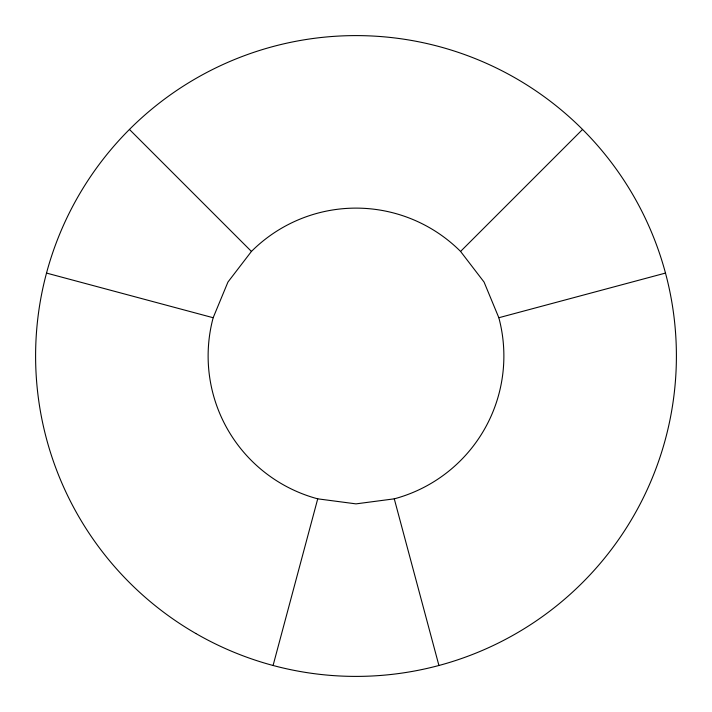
<?xml version="1.0" encoding="UTF-8"?>
<svg xmlns="http://www.w3.org/2000/svg" width="712" height="712" viewBox="0 0 712 712"><rect width="100%" height="100%" fill="white"/><g stroke="black" fill="none" stroke-linecap="round" stroke-linejoin="round"><path stroke-width="1.07" d="M273.079 665.48L317.73 498.836A147.874 147.874 0 0 1 213.164 317.73L46.52 273.079M213.164 317.73L227.938 282.059L251.434 251.434A147.874 147.874 0 0 1 460.566 251.434L582.558 129.442M438.921 665.48L394.27 498.836A147.874 147.874 0 0 0 498.836 317.73L665.48 273.079M394.27 498.836L356 503.873L317.73 498.836M129.442 129.442L251.434 251.434M460.566 251.434L484.062 282.059L498.836 317.73M195.8 633.475A320.4 320.4 0 0 0 676.4 356A320.4 320.4 0 0 0 195.8 78.525A320.4 320.4 0 0 0 195.8 633.475"/></g></svg>
